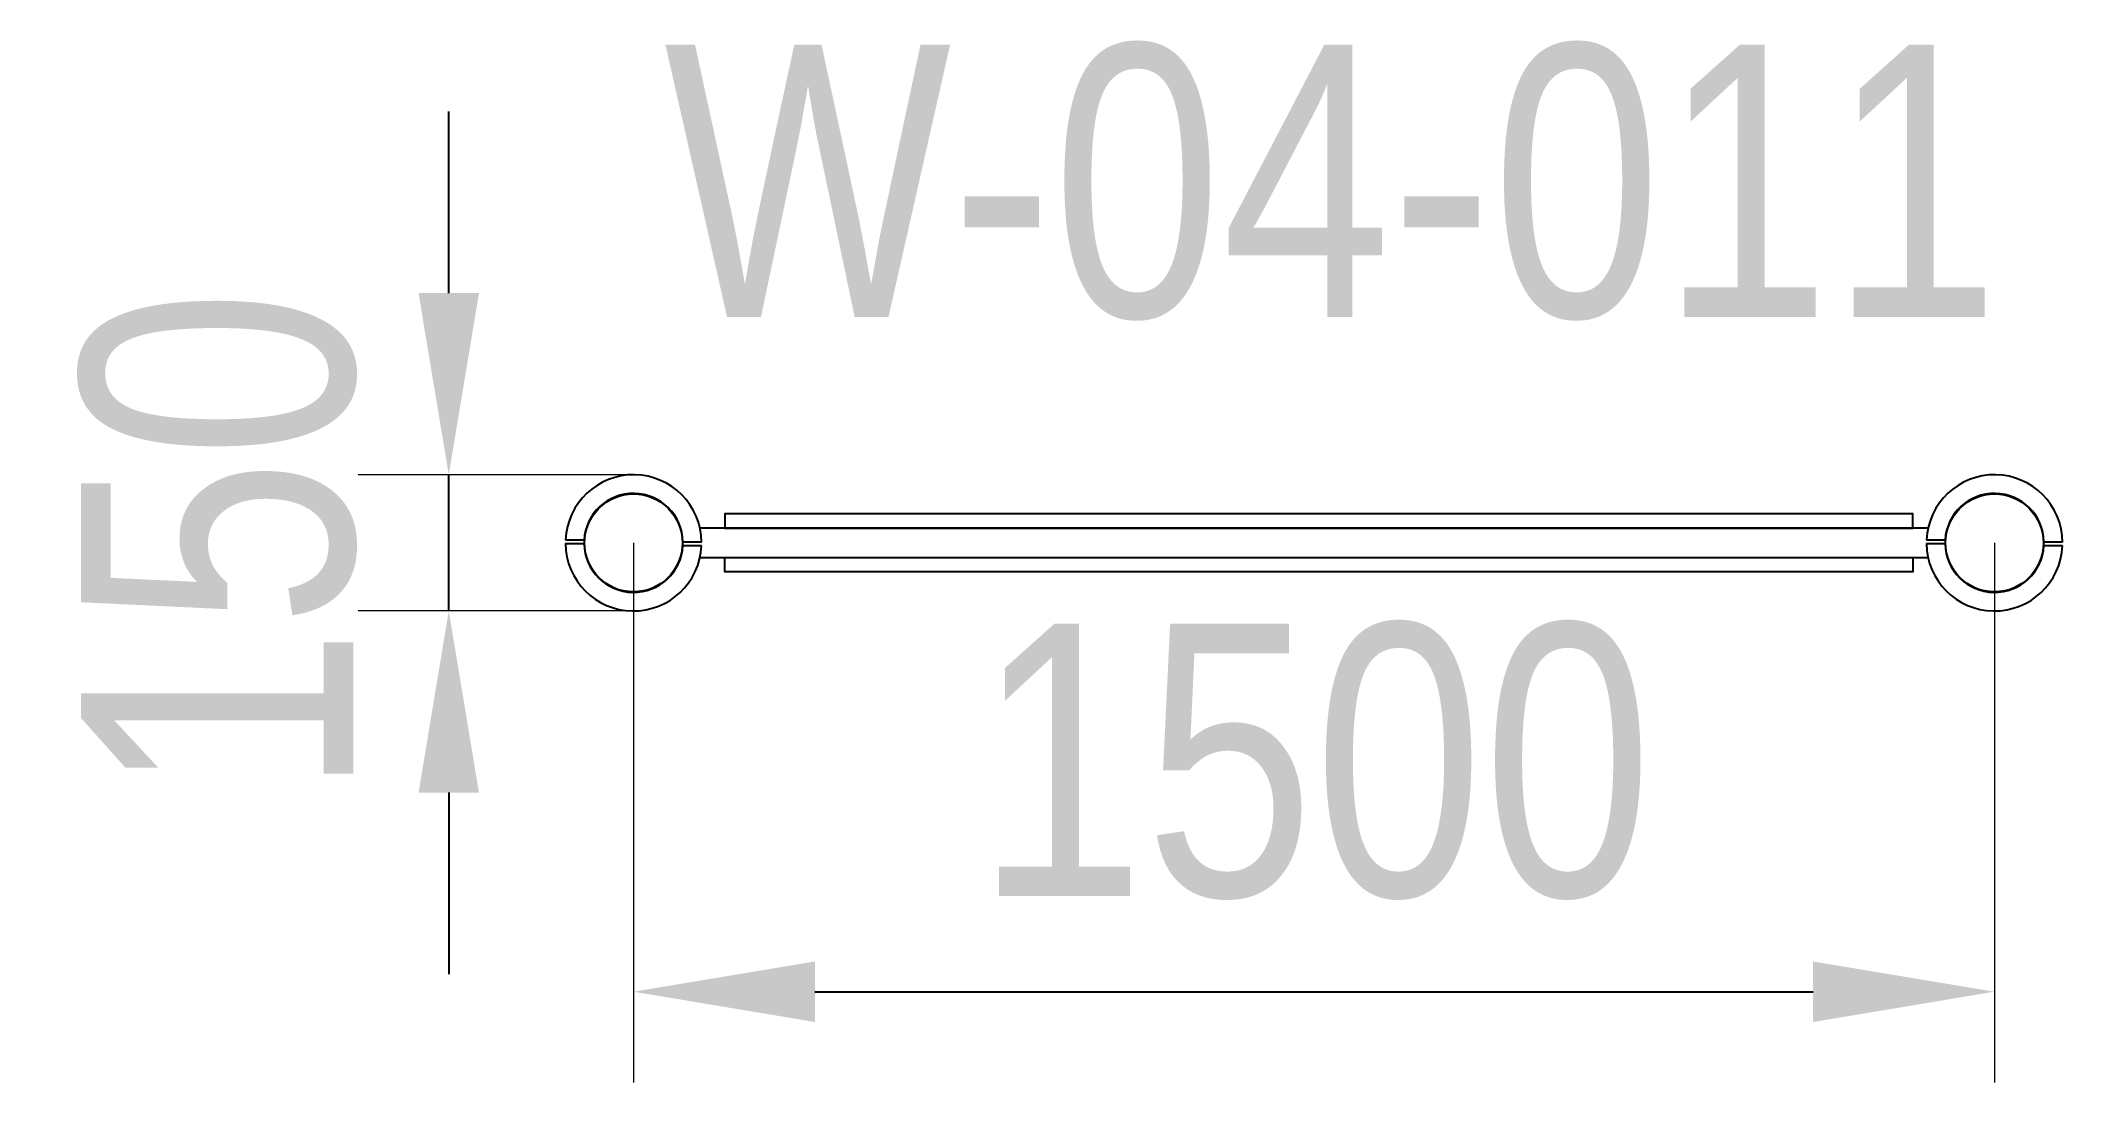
# Model space of a CAD drawing. Header units: millimetres. Extents: x -1425 to 804, y -531 to 616.
import ezdxf

# ---------------------------------------------------------------- set-up
doc = ezdxf.new("R2010")
doc.units = ezdxf.units.MM
for name, color, linetype in [('DIKOM_АРТИКУЛ', 7, 'Continuous'), ('DIKOM_ОБЪЕКТ', 7, 'Continuous'), ('DIKOM_РАЗМЕР_ОБЪЕКТА', 7, 'Continuous')]:
    doc.layers.add(name, color=color, linetype=linetype)
doc.styles.add('style1', font='arial.ttf', dxfattribs={"width": 0.8})
doc.dimstyles.new('1-50', dxfattribs={"dimtxt": 300, "dimasz": 200, "dimexe": 100, "dimexo": 0, "dimgap": 100, "dimtad": 1, "dimdec": 0, "dimtxsty": 'style1', "dimcen": 0, "dimclrd": 7, "dimclre": 7, "dimadec": 1, "dimazin": 2, "dimtfac": 1, "dimtdec": 0, "dimtmove": 0, "dimatfit": 3, "dimfxl": 0, "dimlwd": 25, "dimlwe": 18, "dimarcsym": 0})

# ---------------------------------------------------------------- blocks, each defined once
blk = doc.blocks.new('*D0')
at = {"layer": 'Defpoints', "color": 0, "transparency": 16777216}
for p in [(-771.4, 63.2), (728.6, 63.2), (728.6, -431.1)]:
    blk.add_point(p, dxfattribs=at)
at = {"layer": 'DIKOM_РАЗМЕР_ОБЪЕКТА', "color": 7, "lineweight": 18, "transparency": 16777216}
for p, q in [((-771.4, 63.2), (-771.4, -531.1)), ((728.6, 63.2), (728.6, -531.1))]:
    blk.add_line(p, q, dxfattribs=at)
at = {"layer": 'DIKOM_РАЗМЕР_ОБЪЕКТА', "color": 7, "lineweight": 25, "transparency": 16777216}
blk.add_line((-571.4, -431.1), (528.6, -431.1), dxfattribs=at)
at = {"layer": 'DIKOM_РАЗМЕР_ОБЪЕКТА', "color": 7, "transparency": 16777216}
for points in [[(-571.4, -397.8), (-571.4, -464.5), (-771.4, -431.1)], [(528.6, -397.8), (528.6, -464.5), (728.6, -431.1)]]:
    blk.add_solid(points, dxfattribs=at)
at = {"layer": 'DIKOM_РАЗМЕР_ОБЪЕКТА', "color": 0, "transparency": 16777216, "insert": (-21.4, -178), "char_height": 300, "attachment_point": 5, "style": 'style1'}
blk.add_mtext('1500', dxfattribs=at)
blk = doc.blocks.new('*D1')
at = {"layer": 'Defpoints', "color": 0, "transparency": 16777216}
for p in [(-975, 138.2), (-770.2, 138.2), (-772.7, -11.8)]:
    blk.add_point(p, dxfattribs=at)
at = {"layer": 'DIKOM_РАЗМЕР_ОБЪЕКТА', "color": 7, "lineweight": 25, "transparency": 16777216}
for p, q in [((-975, 338.2), (-975, 538.2)), ((-975, -11.8), (-975, 138.2)), ((-975, -211.8), (-975, -411.8))]:
    blk.add_line(p, q, dxfattribs=at)
at = {"layer": 'DIKOM_РАЗМЕР_ОБЪЕКТА', "color": 7, "lineweight": 18, "transparency": 16777216}
for p, q in [((-770.2, 138.2), (-1075, 138.2)), ((-772.7, -11.8), (-1075, -11.8))]:
    blk.add_line(p, q, dxfattribs=at)
at = {"layer": 'DIKOM_РАЗМЕР_ОБЪЕКТА', "color": 7, "transparency": 16777216}
for points in [[(-1008.3, 338.2), (-941.7, 338.2), (-975, 138.2)], [(-1008.3, -211.8), (-941.7, -211.8), (-975, -11.8)]]:
    blk.add_solid(points, dxfattribs=at)
at = {"layer": 'DIKOM_РАЗМЕР_ОБЪЕКТА', "color": 0, "transparency": 16777216, "insert": (-1228.2, 63.2), "char_height": 300, "attachment_point": 5, "rotation": 90, "style": 'style1'}
blk.add_mtext('150', dxfattribs=at)

msp = doc.modelspace()

# ---------------------------------------------------------------- linework, layer by layer
at = {"layer": 'DIKOM_ОБЪЕКТ'}
for p, q in [((655.3, 79.2), (-698.2, 79.2)), ((-846.5, 62.4), (-825.9, 62.1)), ((-825.9, 62.1), (-846.5, 62.4)), ((-846.5, 62.4), (-825.9, 62.1)), ((-846.4, 66.4), (-825.8, 66.1)), ((-825.8, 66.1), (-846.4, 66.4)), ((-846.4, 66.4), (-825.8, 66.1)), ((-717, 60.3), (-696.5, 59.9)), ((-696.5, 59.9), (-717, 60.3)), ((-717, 60.3), (-696.5, 59.9)), ((-716.9, 64.3), (-696.4, 63.9)), ((-696.4, 63.9), (-716.9, 64.3)), ((-716.9, 64.3), (-696.4, 63.9)), ((-698.2, 47.2), (655.3, 47.2)), ((653.5, 62.4), (674.1, 62.1)), ((674.1, 62.1), (653.5, 62.4)), ((653.5, 62.4), (674.1, 62.1)), ((653.6, 66.4), (674.2, 66.1)), ((674.2, 66.1), (653.6, 66.4)), ((653.6, 66.4), (674.2, 66.1)), ((783, 60.3), (803.5, 59.9)), ((803.5, 59.9), (783, 60.3)), ((783, 60.3), (803.5, 59.9)), ((783.1, 64.3), (803.6, 63.9)), ((803.6, 63.9), (783.1, 64.3)), ((783.1, 64.3), (803.6, 63.9))]:
    msp.add_line(p, q, dxfattribs=at)
for points in [[(-670.8, 79.2), (638.5, 79.2), (638.5, 95.1), (-670.8, 95.1)], [(-670.8, 47.2), (638.5, 47.2), (638.5, 31.3), (-670.8, 31.3)]]:
    msp.add_lwpolyline(points, close=True, dxfattribs=at)
for centre in [(-771.4, 63.2), (728.6, 63.2)]:
    msp.add_circle(centre, 54, dxfattribs=at)
for centre, radius, start, end in [((-771.4, 63.2), 75, 0.561, 177.5049), ((-771.4, 63.2), 75, 0.561, 177.5049), ((-771.4, 63.2), 75, 0.561, 177.5049), ((728.6, 63.2), 75, 0.561, 177.5049), ((728.6, 63.2), 75, 0.561, 177.5049), ((728.6, 63.2), 75, 0.561, 177.5049), ((-771.4, 63.2), 54.5, 1.136, 176.9299), ((-771.4, 63.2), 54.5, 1.136, 176.9299), ((-771.4, 63.2), 54.5, 1.136, 176.9299), ((728.6, 63.2), 54.5, 1.136, 176.9299), ((728.6, 63.2), 54.5, 1.136, 176.9299), ((728.6, 63.2), 54.5, 1.136, 176.9299), ((-771.4, 63.2), 75, 180.561, 357.5049), ((-771.4, 63.2), 75, 180.561, 357.5049), ((-771.4, 63.2), 75, 180.561, 357.5049), ((-771.4, 63.2), 54.5, 181.136, 356.9299), ((-771.4, 63.2), 54.5, 181.136, 356.9299), ((-771.4, 63.2), 54.5, 181.136, 356.9299), ((728.6, 63.2), 75, 180.561, 357.5049), ((728.6, 63.2), 75, 180.561, 357.5049), ((728.6, 63.2), 75, 180.561, 357.5049), ((728.6, 63.2), 54.5, 181.136, 356.9299), ((728.6, 63.2), 54.5, 181.136, 356.9299), ((728.6, 63.2), 54.5, 181.136, 356.9299)]:
    msp.add_arc(centre, radius, start, end, dxfattribs=at)

# ---------------------------------------------------------------- texts
at = {"layer": 'DIKOM_АРТИКУЛ', "color": 7, "linetype": 'Continuous', "lineweight": 15, "insert": (-737.7, 612), "char_height": 300, "width": 2314.7, "attachment_point": 1, "style": 'style1'}
msp.add_mtext('W-04-011', dxfattribs=at)

# ---------------------------------------------------------------- dimensions: what is measured, and where the dimension line sits
at = {"layer": 'DIKOM_РАЗМЕР_ОБЪЕКТА'}
dim = msp.add_linear_dim(base=(-975, 138.2), p1=(-772.7, -11.8), p2=(-770.2, 138.2), angle=90, text='150', dimstyle='1-50', dxfattribs=at)
dim.commit()
dim.dimension.update_dxf_attribs({"geometry": '*D1', "text_midpoint": (-975, 63.2), "dimtype": 160})
dim = msp.add_linear_dim(base=(728.6, -431.1), p1=(-771.4, 63.2), p2=(728.6, 63.2), dimstyle='1-50', dxfattribs=at)
dim.commit()
dim.dimension.update_dxf_attribs({"geometry": '*D0', "text_midpoint": (-21.4, -431.1), "dimtype": 160})

doc.saveas('drawing.dxf')
